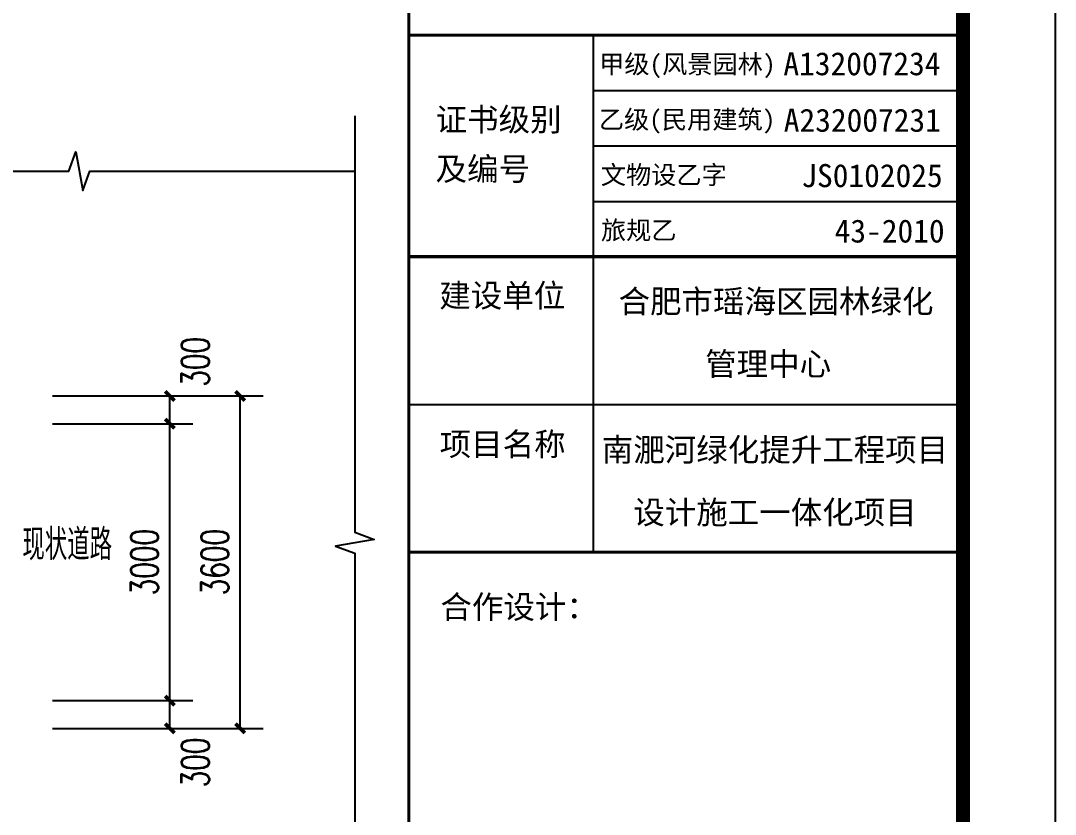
# Model space of a CAD drawing. Extents: x 396092 to 455492, y 17293 to 132793.
# Drawn here: x 444290 to 455492, y 118854 to 127450 of the extents above; entities that cross this region are included whole.
import ezdxf
from ezdxf.enums import TextEntityAlignment as Align

# ---------------------------------------------------------------- set-up
doc = ezdxf.new("R2010")
doc.units = 0
doc.header["$LTSCALE"] = 1000
doc.header["$MEASUREMENT"] = 0
for name, color, linetype in [('DIM_IDEN', 3, 'Continuous'), ('DIM_SYMB', 3, 'Continuous'), ('PUB_DIM', 3, 'Continuous')]:
    doc.layers.add(name, color=color, linetype=linetype)
doc.styles.add('_TCH_DIM', font='SIMPLEX', dxfattribs={"bigfont": 'GBCBIG'})
doc.styles.add('_TCH_DIM_T3', font='SIMPLEX', dxfattribs={"width": 0.705882, "bigfont": 'GBCBIG'})
doc.styles.add('图框 黑体', font='simhei_0.ttf', dxfattribs={"width": 0.7})
doc.dimstyles.new('_TCH_ARCH&&100', dxfattribs={"dimtxt": 297.5, "dimasz": 100, "dimexe": 250, "dimexo": 300, "dimgap": 126.25, "dimtad": 1, "dimdec": 0, "dimzin": 0, "dimdsep": 46, "dimtxsty": '_TCH_DIM_T3', "dimblk": 'ARCHTICK', "dimcen": 0.09, "dimclrt": 7, "dimazin": 2, "dimtfac": 1, "dimtdec": 0, "dimtix": 1, "dimtmove": 2, "dimatfit": 3, "dimfxl": 100, "dimtolj": 1, "dimtzin": 0, "dimarcsym": 0})

# ---------------------------------------------------------------- blocks, each defined once
blk = doc.blocks.new('A$Ce900529c')
for p, q in [((1499.47, -739.99), (1499.47, -683.99)), ((1499.47, -689.99), (1539.47, -689.99)), ((1499.47, -695.99), (1539.47, -695.99)), ((1499.47, -701.99), (1539.47, -701.99)), ((1479.47, -723.99), (1539.47, -723.99))]:
    blk.add_line(p, q)
blk.add_lwpolyline([(955.47, -628.99), (1549.47, -628.99), (1549.47, -1048.99), (955.47, -1048.99)], close=True)
at = {"const_width": 1.5}
blk.add_lwpolyline([(1539.47, -638.99), (980.47, -638.99), (980.47, -1038.99), (1539.47, -1038.99)], close=True, dxfattribs=at)
at = {"const_width": 0.35}
for points in [[(1479.47, -1038.99), (1479.47, -638.99)], [(1479.47, -683.99), (1539.47, -683.99)], [(1479.47, -707.99), (1539.47, -707.99)], [(1479.47, -739.99), (1539.47, -739.99)]]:
    blk.add_lwpolyline(points, dxfattribs=at)
at = {"style": '图框 黑体'}
for s, height, p in [('甲级(风景园林)', 2, (1500.08, -688.12)), ('A132007234', 2.5, (1520.03, -688.33)), ('证书级别', 2.5, (1482.37, -694.37)), ('乙级(民用建筑)', 2, (1500.05, -694.12)), ('A232007231', 2.5, (1520.07, -694.45)), ('及编号', 2.5, (1482.37, -699.73)), ('文物设乙字', 2, (1500.26, -700.12)), ('JS0102025 ', 2.5, (1521.97, -700.45)), ('旅规乙', 2, (1500.27, -706.12)), ('43-2010 ', 2.5, (1525.58, -706.45)), ('合作设计：', 2.5, (1482.89, -747.17))]:
    blk.add_text(s, height=height, dxfattribs=at).set_placement(p)
for s, p in [('建设单位', (1489.59, -712.14)), ('合肥市瑶海区园林绿化', (1519.23, -712.77)), ('管理中心 ', (1519.23, -719.55)), ('项目名称', (1489.63, -728.24)), ('南淝河绿化提升工程项目', (1519.12, -728.85)), ('设计施工一体化项目', (1519.12, -735.63))]:
    blk.add_text(s, height=2.5, dxfattribs=at).set_placement(p, align=Align.MIDDLE)
blk = doc.blocks.new('_ArchTick')
at = {"color": 0, "linetype": 'ByBlock', "const_width": 0.4}
blk.add_lwpolyline([(-0.5, -0.5), (0.5, 0.5)], dxfattribs=at)
blk = doc.blocks.new('*D369')
at = {"layer": 'Defpoints', "color": 0, "transparency": 16777216}
for p in [(445095, 123385), (446666, 123385), (445095, 119785)]:
    blk.add_point(p, dxfattribs=at)
at = {"layer": 'PUB_DIM', "color": 0, "lineweight": -2, "transparency": 16777216}
for p, q in [((445395, 123385), (446916, 123385)), ((446666, 119785), (446666, 123385)), ((445395, 119785), (446916, 119785))]:
    blk.add_line(p, q, dxfattribs=at)
at = {"layer": 'PUB_DIM', "color": 0, "lineweight": -2, "transparency": 16777216, "xscale": 100, "yscale": 100, "zscale": 100}
for p, rotation in [((446666, 123385), 90), ((446666, 119785), 270)]:
    blk.add_blockref('_ArchTick', p, dxfattribs=dict(at, rotation=rotation))
at = {"layer": 'PUB_DIM', "color": 7, "transparency": 16777216, "insert": (446391, 121585), "char_height": 297.5, "attachment_point": 5, "rotation": 90, "style": '_TCH_DIM_T3'}
blk.add_mtext('\\A1;3600', dxfattribs=at)
blk = doc.blocks.new('*D370')
at = {"layer": 'Defpoints', "color": 0, "transparency": 16777216}
for p in [(444335, 123385), (445905, 123385), (444335, 123085)]:
    blk.add_point(p, dxfattribs=at)
at = {"layer": 'PUB_DIM', "color": 0, "lineweight": -2, "transparency": 16777216}
for p, q in [((444635, 123385), (446155, 123385)), ((445905, 123085), (445905, 123385)), ((444635, 123085), (446155, 123085))]:
    blk.add_line(p, q, dxfattribs=at)
at = {"layer": 'PUB_DIM', "color": 0, "lineweight": -2, "transparency": 16777216, "xscale": 100, "yscale": 100, "zscale": 100}
for p, rotation in [((445905, 123385), 90), ((445905, 123085), 270)]:
    blk.add_blockref('_ArchTick', p, dxfattribs=dict(at, rotation=rotation))
at = {"layer": 'PUB_DIM', "color": 7, "transparency": 16777216, "insert": (446180, 123755), "char_height": 297.5, "attachment_point": 5, "rotation": 90, "style": '_TCH_DIM_T3'}
blk.add_mtext('\\A1;300', dxfattribs=at)
blk = doc.blocks.new('*D371')
at = {"layer": 'Defpoints', "color": 0, "transparency": 16777216}
for p in [(444335, 123085), (445905, 123085), (444335, 120085)]:
    blk.add_point(p, dxfattribs=at)
at = {"layer": 'PUB_DIM', "color": 0, "lineweight": -2, "transparency": 16777216}
for p, q in [((444635, 123085), (446155, 123085)), ((445905, 120085), (445905, 123085)), ((444635, 120085), (446155, 120085))]:
    blk.add_line(p, q, dxfattribs=at)
at = {"layer": 'PUB_DIM', "color": 0, "lineweight": -2, "transparency": 16777216, "xscale": 100, "yscale": 100, "zscale": 100}
for p, rotation in [((445905, 123085), 90), ((445905, 120085), 270)]:
    blk.add_blockref('_ArchTick', p, dxfattribs=dict(at, rotation=rotation))
at = {"layer": 'PUB_DIM', "color": 7, "transparency": 16777216, "insert": (445630, 121585), "char_height": 297.5, "attachment_point": 5, "rotation": 90, "style": '_TCH_DIM_T3'}
blk.add_mtext('\\A1;3000', dxfattribs=at)
blk = doc.blocks.new('*D372')
at = {"layer": 'Defpoints', "color": 0, "transparency": 16777216}
for p in [(444335, 120085), (445905, 120085), (444335, 119785)]:
    blk.add_point(p, dxfattribs=at)
at = {"layer": 'PUB_DIM', "color": 0, "lineweight": -2, "transparency": 16777216}
for p, q in [((444635, 120085), (446155, 120085)), ((445905, 119785), (445905, 120085)), ((444635, 119785), (446155, 119785))]:
    blk.add_line(p, q, dxfattribs=at)
at = {"layer": 'PUB_DIM', "color": 0, "lineweight": -2, "transparency": 16777216, "xscale": 100, "yscale": 100, "zscale": 100}
for p, rotation in [((445905, 120085), 90), ((445905, 119785), 270)]:
    blk.add_blockref('_ArchTick', p, dxfattribs=dict(at, rotation=rotation))
at = {"layer": 'PUB_DIM', "color": 7, "transparency": 16777216, "insert": (446180, 119415), "char_height": 297.5, "attachment_point": 5, "rotation": 90, "style": '_TCH_DIM_T3'}
blk.add_mtext('\\A1;300', dxfattribs=at)

msp = doc.modelspace()

# ---------------------------------------------------------------- linework, layer by layer
at = {"layer": 'DIM_SYMB'}
for points in [[(447906.6, 126419.4), (447906.6, 121908.2), (448116.6, 121831.7), (447696.6, 121757.7), (447906.6, 121683.2), (447906.6, 117172)], [(441941.4, 125819.4), (444811.5, 125819.4), (444887.9, 126029.4), (444962, 125609.4), (445036.5, 125819.4), (447906.6, 125819.4)]]:
    msp.add_lwpolyline(points, dxfattribs=at)

# ---------------------------------------------------------------- block references
at = {"xscale": 100, "yscale": 100, "zscale": 100}
msp.add_blockref('A$Ce900529c', (300545.2, 195692.1), dxfattribs=at)

# ---------------------------------------------------------------- texts
at = {"layer": 'DIM_IDEN', "color": 7, "style": '_TCH_DIM'}
msp.add_text('现状道路', height=337.59, dxfattribs=at).set_placement((444307.2, 121606.1))

# ---------------------------------------------------------------- dimensions: what is measured, and where the dimension line sits
at = {"layer": 'PUB_DIM'}
for base, p1, p2, picture, middle in [((445905.3, 123384.6), (444334.9, 123084.6), (444334.9, 123384.6), '*D370', (446180.3, 123754.6)), ((445905.3, 120084.6), (444334.9, 119784.6), (444334.9, 120084.6), '*D372', (446180.3, 119414.6))]:
    dim = msp.add_linear_dim(base=base, p1=p1, p2=p2, angle=90, dimstyle='_TCH_ARCH&&100', dxfattribs=at)
    dim.commit()
    dim.dimension.update_dxf_attribs({"geometry": picture, "text_midpoint": middle, "dimtype": 129})
for p1, p2, picture, middle in [((445095.1, 119784.6), (445095.1, 123384.6), '*D369', (446390.5, 121584.6)), ((444334.9, 120084.6), (444334.9, 123084.6), '*D371', (445630.3, 121584.6))]:
    dim = msp.add_aligned_dim(p1=p1, p2=p2, distance=-1570.4, dimstyle='_TCH_ARCH&&100', dxfattribs=at)
    dim.commit()
    dim.dimension.update_dxf_attribs({"geometry": picture, "text_midpoint": middle})

doc.saveas('drawing.dxf')
